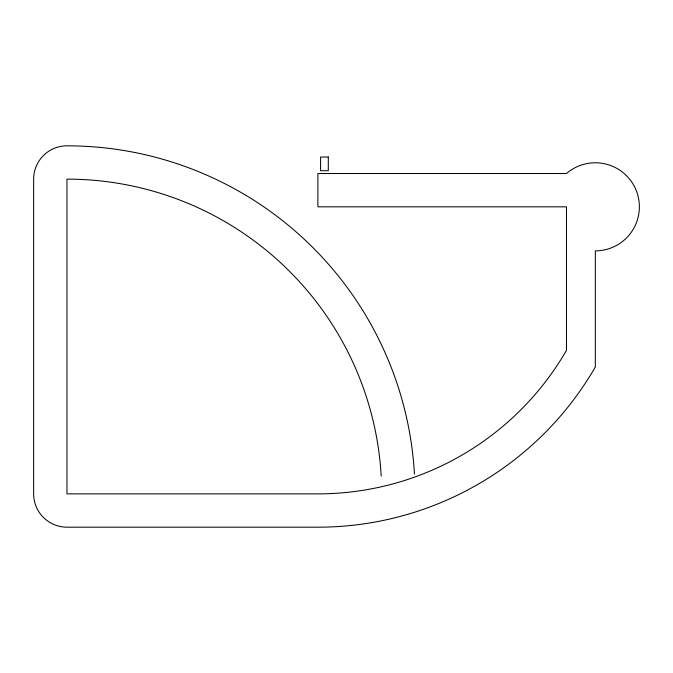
<?xml version="1.0" encoding="UTF-8"?>
<svg xmlns="http://www.w3.org/2000/svg" width="673" height="673" viewBox="0 0 673 673"><rect width="100%" height="100%" fill="white"/><g stroke="black" fill="none" stroke-linecap="round" stroke-linejoin="round"><path stroke-width="1.01" d="M381.204 476.072A314.754 314.754 0 0 0 66.955 179.127L66.955 493.873L317.892 493.873A287.051 287.051 0 0 0 566.481 350.355L566.481 206.83L317.892 206.83L317.892 173.525L566.481 173.525A44.056 44.056 0 0 1 636.599 191.435A44.056 44.056 0 0 1 595.327 250.878L595.327 367.004A320.348 320.348 0 0 1 317.892 527.178L66.955 527.178A33.305 33.305 0 0 1 33.65 493.873L33.65 179.127A33.305 33.305 0 0 1 66.955 145.822A348.05 348.05 0 0 1 414.45 474.187M328.298 157.019L320.592 157.019L320.592 170.715L328.298 170.715L328.298 157.019"/></g></svg>
